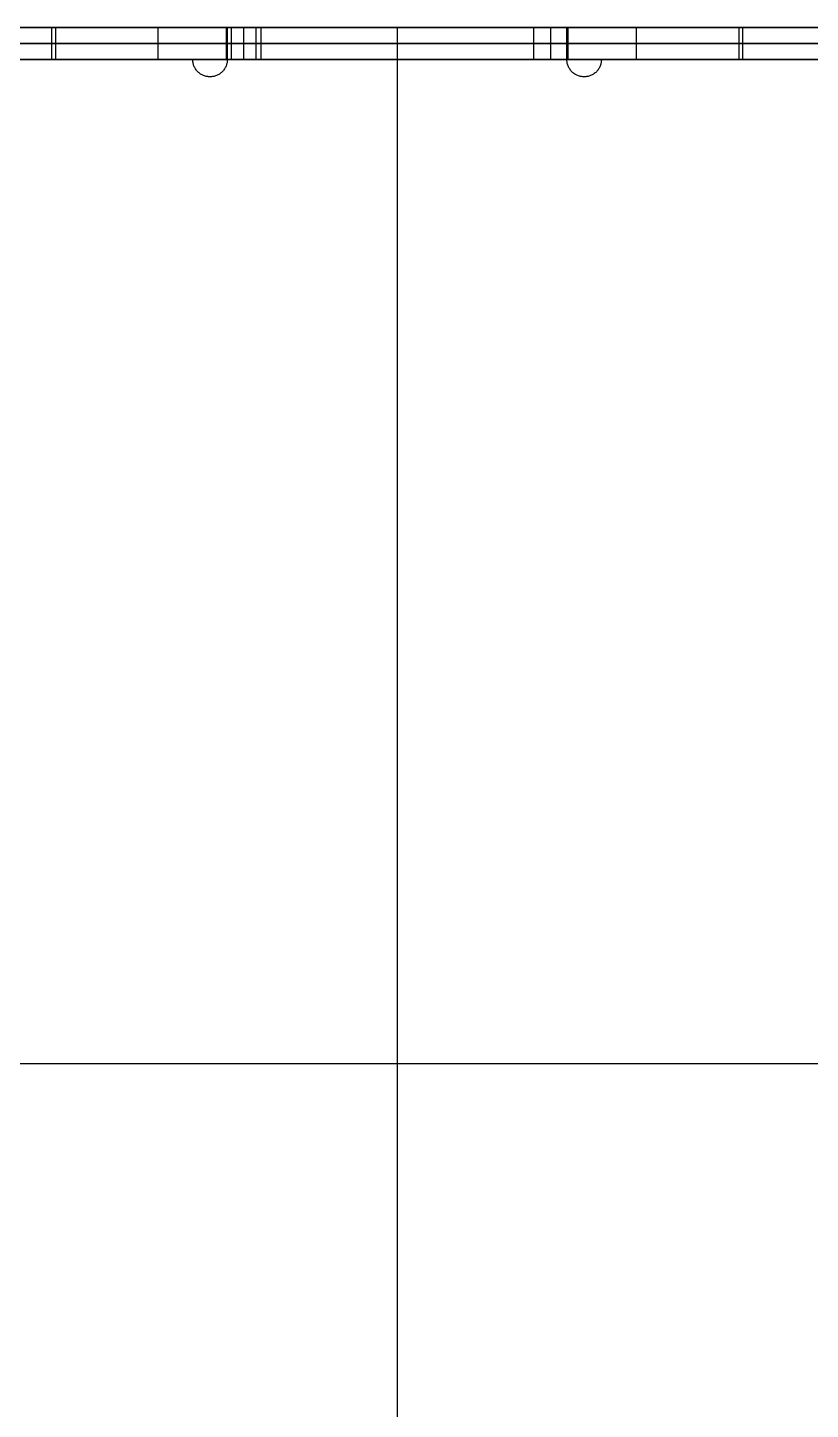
# Model space of a CAD drawing. Header units: millimetres. Extents: x -3003 to 2440, y -88 to 1748.
# Drawn here: x -2847 to -2699.8, y 760.9 to 1020.9 of the extents above; entities that cross this region are included whole.
import ezdxf

# ---------------------------------------------------------------- set-up
doc = ezdxf.new("R2010")
doc.units = ezdxf.units.MM
doc.header["$MEASUREMENT"] = 0
doc.layers.add('ASSEMBLY', color=7, linetype='Continuous', true_color=0x000000)

msp = doc.modelspace()

# ---------------------------------------------------------------- linework, layer by layer
at = {"layer": 'ASSEMBLY'}
for p, q in [((-2552.55, 1020.86, 321), (-3002.55, 1020.86, 321)), ((-2777.55, 1020.86, 636), (-2777.55, 1020.86, 596)), ((-2777.55, 1020.86, 556), (-2777.55, 1020.86, 12)), ((-2777.55, 1020.86, 6), (-2777.55, 630.86, 6)), ((-2777.55, 1020.86, 12), (-2777.55, 630.86, 12)), ((-2552.55, 1014.86, 321), (-3002.55, 1014.86, 321)), ((-2777.55, 1014.86, 636), (-2777.55, 1014.86, 596)), ((-2777.55, 1014.86, 556), (-2777.55, 1014.86, 12)), ((-2552.55, 825.86, 6), (-3002.55, 825.86, 6)), ((-2552.55, 825.86, 12), (-3002.55, 825.86, 12))]:
    msp.add_line(p, q, dxfattribs=at)
for points, degree in [([(-2558.55, 1020.86, 636), (-2777.55, 1020.86, 636), (-2996.55, 1020.86, 636)], 2), ([(-2873.98, 1020.86, 6), (-2841.84, 1020.86, 6), (-2809.69, 1020.86, 6)], 2), ([(-2842.55, 1020.86, 576), (-2842.55, 1017.86, 576), (-2842.55, 1014.86, 576)], 2), ([(-2841.84, 1020.86, 6), (-2841.84, 1017.86, 6), (-2841.84, 1014.86, 6)], 2), ([(-2822.55, 1020.86, 596), (-2822.55, 1017.86, 596), (-2822.55, 1014.86, 596)], 2), ([(-2822.55, 1020.86, 556), (-2822.55, 1017.86, 556), (-2822.55, 1014.86, 556)], 2), ([(-2822.55, 1020.86, 596), (-2792.55, 1020.86, 596), (-2762.55, 1020.86, 596), (-2732.55, 1020.86, 596)], 3), ([(-2732.55, 1020.86, 556), (-2762.55, 1020.86, 556), (-2792.55, 1020.86, 556), (-2822.55, 1020.86, 556)], 3), ([(-2809.69, 1020.86, 6), (-2809.69, 1017.86, 6), (-2809.69, 1014.86, 6)], 2), ([(-2809.69, 1020.86, 6), (-2809.69, 1020.86, 9), (-2809.69, 1020.86, 12)], 2), ([(-2809.69, 1020.86, 12), (-2809.69, 1017.86, 12), (-2809.69, 1014.86, 12)], 2), ([(-2809.69, 1020.86, 9), (-2809.69, 1017.86, 9), (-2809.69, 1014.86, 9)], 2), ([(-2745.61, 1020.86, 6), (-2777.55, 1020.86, 6), (-2809.49, 1020.86, 6)], 2), ([(-2809.49, 1020.86, 6), (-2809.49, 1020.86, 9), (-2809.49, 1020.86, 12)], 2), ([(-2745.61, 1020.86, 12), (-2777.55, 1020.86, 12), (-2809.49, 1020.86, 12)], 2), ([(-2809.49, 1020.86, 6), (-2809.49, 1017.86, 6), (-2809.49, 1014.86, 6)], 2), ([(-2809.49, 1020.86, 12), (-2809.49, 1017.86, 12), (-2809.49, 1014.86, 12)], 2), ([(-2745.61, 1020.86, 9), (-2777.55, 1020.86, 9), (-2809.49, 1020.86, 9)], 2), ([(-2809.49, 1020.86, 9), (-2809.49, 1017.86, 9), (-2809.49, 1014.86, 9)], 2), ([(-2808.74, 1020.86, 14.3), (-2808.74, 1017.86, 14.3), (-2808.74, 1014.86, 14.3)], 2), ([(-2806.44, 1020.86, 15.25), (-2806.44, 1017.86, 15.25), (-2806.44, 1014.86, 15.25)], 2), ([(-2804.14, 1020.86, 14.3), (-2804.14, 1017.86, 14.3), (-2804.14, 1014.86, 14.3)], 2), ([(-2803.19, 1020.86, 12), (-2803.19, 1017.86, 12), (-2803.19, 1014.86, 12)], 2), ([(-2803.19, 1020.86, 12), (-2777.55, 1020.86, 12), (-2751.91, 1020.86, 12)], 2), ([(-2777.55, 1020.86, 636), (-2777.55, 1017.86, 636), (-2777.55, 1014.86, 636)], 2), ([(-2777.55, 1020.86, 12), (-2777.55, 1017.86, 12), (-2777.55, 1014.86, 12)], 2), ([(-2777.55, 1020.86, 596), (-2777.55, 1017.86, 596), (-2777.55, 1014.86, 596)], 2), ([(-2777.55, 1020.86, 556), (-2777.55, 1017.86, 556), (-2777.55, 1014.86, 556)], 2), ([(-2777.55, 1020.86, 6), (-2777.55, 1020.86, 9), (-2777.55, 1020.86, 12)], 2), ([(-2751.91, 1020.86, 12), (-2751.91, 1017.86, 12), (-2751.91, 1014.86, 12)], 2), ([(-2748.66, 1020.86, 15.25), (-2748.66, 1017.86, 15.25), (-2748.66, 1014.86, 15.25)], 2), ([(-2745.61, 1014.86, 6), (-2745.61, 1017.86, 6), (-2745.61, 1020.86, 6)], 2), ([(-2745.61, 1020.86, 6), (-2745.61, 1020.86, 9), (-2745.61, 1020.86, 12)], 2), ([(-2745.61, 1014.86, 12), (-2745.61, 1017.86, 12), (-2745.61, 1020.86, 12)], 2), ([(-2745.61, 1014.86, 9), (-2745.61, 1017.86, 9), (-2745.61, 1020.86, 9)], 2), ([(-2745.41, 1020.86, 12), (-2745.41, 1017.86, 12), (-2745.41, 1014.86, 12)], 2), ([(-2745.41, 1020.86, 12), (-2745.41, 1020.86, 9), (-2745.41, 1020.86, 6)], 2), ([(-2745.41, 1020.86, 6), (-2745.41, 1017.86, 6), (-2745.41, 1014.86, 6)], 2), ([(-2745.41, 1020.86, 6), (-2713.26, 1020.86, 6), (-2681.12, 1020.86, 6)], 2), ([(-2745.41, 1020.86, 9), (-2745.41, 1017.86, 9), (-2745.41, 1014.86, 9)], 2), ([(-2732.55, 1020.86, 596), (-2732.55, 1017.86, 596), (-2732.55, 1014.86, 596)], 2), ([(-2732.55, 1020.86, 556), (-2732.55, 1017.86, 556), (-2732.55, 1014.86, 556)], 2), ([(-2713.26, 1020.86, 6), (-2713.26, 1017.86, 6), (-2713.26, 1014.86, 6)], 2), ([(-2712.55, 1020.86, 576), (-2712.55, 1017.86, 576), (-2712.55, 1014.86, 576)], 2), ([(-2558.55, 1017.86, 636), (-2777.55, 1017.86, 636), (-2996.55, 1017.86, 636)], 2), ([(-2873.98, 1017.86, 6), (-2841.84, 1017.86, 6), (-2809.69, 1017.86, 6)], 2), ([(-2822.55, 1017.86, 596), (-2792.55, 1017.86, 596), (-2762.55, 1017.86, 596), (-2732.55, 1017.86, 596)], 3), ([(-2732.55, 1017.86, 556), (-2762.55, 1017.86, 556), (-2792.55, 1017.86, 556), (-2822.55, 1017.86, 556)], 3), ([(-2809.69, 1017.86, 6), (-2809.69, 1017.86, 9), (-2809.69, 1017.86, 12)], 2), ([(-2809.49, 1017.86, 6), (-2809.49, 1017.86, 9), (-2809.49, 1017.86, 12)], 2), ([(-2803.19, 1017.86, 12), (-2777.55, 1017.86, 12), (-2751.91, 1017.86, 12)], 2), ([(-2745.61, 1017.86, 6), (-2745.61, 1017.86, 9), (-2745.61, 1017.86, 12)], 2), ([(-2745.41, 1017.86, 12), (-2745.41, 1017.86, 9), (-2745.41, 1017.86, 6)], 2), ([(-2745.41, 1017.86, 6), (-2713.26, 1017.86, 6), (-2681.12, 1017.86, 6)], 2), ([(-2558.55, 1014.86, 636), (-2777.55, 1014.86, 636), (-2996.55, 1014.86, 636)], 2), ([(-2873.98, 1014.86, 6), (-2841.84, 1014.86, 6), (-2809.69, 1014.86, 6)], 2), ([(-2815.99, 1014.86, 6), (-2841.84, 1014.86, 6), (-2867.68, 1014.86, 6)], 2), ([(-2815.99, 1014.86, 12), (-2841.84, 1014.86, 12), (-2867.68, 1014.86, 12)], 2), ([(-2815.99, 1014.86, 9), (-2841.84, 1014.86, 9), (-2867.68, 1014.86, 9)], 2), ([(-2841.84, 1014.86, 6), (-2841.84, 1014.86, 9), (-2841.84, 1014.86, 12)], 2), ([(-2822.55, 1014.86, 596), (-2792.55, 1014.86, 596), (-2762.55, 1014.86, 596), (-2732.55, 1014.86, 596)], 3), ([(-2732.55, 1014.86, 556), (-2762.55, 1014.86, 556), (-2792.55, 1014.86, 556), (-2822.55, 1014.86, 556)], 3), ([(-2815.99, 1014.86, 6), (-2815.99, 1014.86, 9), (-2815.99, 1014.86, 12)], 2), ([(-2809.69, 1014.86, 6), (-2809.69, 1014.86, 9), (-2809.69, 1014.86, 12)], 2), ([(-2809.49, 1014.86, 6), (-2809.49, 1014.86, 9), (-2809.49, 1014.86, 12)], 2), ([(-2803.19, 1014.86, 12), (-2777.55, 1014.86, 12), (-2751.91, 1014.86, 12)], 2), ([(-2745.61, 1014.86, 6), (-2745.61, 1014.86, 9), (-2745.61, 1014.86, 12)], 2), ([(-2745.41, 1014.86, 12), (-2745.41, 1014.86, 9), (-2745.41, 1014.86, 6)], 2), ([(-2745.41, 1014.86, 6), (-2713.26, 1014.86, 6), (-2681.12, 1014.86, 6)], 2), ([(-2687.42, 1014.86, 6), (-2713.26, 1014.86, 6), (-2739.11, 1014.86, 6)], 2), ([(-2739.11, 1014.86, 6), (-2739.11, 1014.86, 9), (-2739.11, 1014.86, 12)], 2), ([(-2687.42, 1014.86, 12), (-2713.26, 1014.86, 12), (-2739.11, 1014.86, 12)], 2), ([(-2687.42, 1014.86, 9), (-2713.26, 1014.86, 9), (-2739.11, 1014.86, 9)], 2), ([(-2713.26, 1014.86, 6), (-2713.26, 1014.86, 9), (-2713.26, 1014.86, 12)], 2), ([(-2812.74, 1011.61, 6), (-2812.74, 1011.61, 9), (-2812.74, 1011.61, 12)], 2), ([(-2742.36, 1011.61, 6), (-2742.36, 1011.61, 9), (-2742.36, 1011.61, 12)], 2)]:
    msp.add_open_spline(points, degree=degree, dxfattribs=at)
for points, weights, degree, knots in [([(-2822.55, 1020.86, 556), (-2834.27, 1020.86, 556), (-2842.55, 1020.86, 564.28), (-2842.55, 1020.86, 576), (-2842.55, 1020.86, 587.72), (-2834.27, 1020.86, 596), (-2822.55, 1020.86, 596)], [1, 0.804737854124, 0.804737854124, 1, 0.804737854124, 0.804737854124, 1], 3, [-253.25736, -253.25736, -253.25736, -253.25736, -221.848149, -221.848149, -221.848149, -190.438937, -190.438937, -190.438937, -190.438937]), ([(-2809.69, 1020.86, 12), (-2809.69, 1020.86, 13.35), (-2808.74, 1020.86, 14.3), (-2807.79, 1020.86, 15.25), (-2806.44, 1020.86, 15.25), (-2805.1, 1020.86, 15.25), (-2804.14, 1020.86, 14.3), (-2803.19, 1020.86, 13.35), (-2803.19, 1020.86, 12)], [1, 0.923879516772, 1, 0.923879516772, 1, 0.923879516772, 1, 0.923879516772, 1], 2, [-298.693622, -298.693622, -298.693622, -296.141078, -296.141078, -293.588533, -293.588533, -291.035989, -291.035989, -288.483445, -288.483445, -288.483445]), ([(-2751.91, 1020.86, 12), (-2751.91, 1020.86, 15.25), (-2748.66, 1020.86, 15.25), (-2745.41, 1020.86, 15.25), (-2745.41, 1020.86, 12)], [1, 0.707106781187, 1, 0.707106781187, 1], 2, [-287.685667, -287.685667, -287.685667, -282.580579, -282.580579, -277.475491, -277.475491, -277.475491]), ([(-2732.55, 1020.86, 596), (-2720.83, 1020.86, 596), (-2712.55, 1020.86, 587.72), (-2712.55, 1020.86, 576), (-2712.55, 1020.86, 564.28), (-2720.83, 1020.86, 556), (-2732.55, 1020.86, 556)], [1, 0.804737854124, 0.804737854124, 1, 0.804737854124, 0.804737854124, 1], 3, [-100.438937, -100.438937, -100.438937, -100.438937, -69.029726, -69.029726, -69.029726, -37.620515, -37.620515, -37.620515, -37.620515]), ([(-2822.55, 1017.86, 556), (-2834.27, 1017.86, 556), (-2842.55, 1017.86, 564.28), (-2842.55, 1017.86, 576), (-2842.55, 1017.86, 587.72), (-2834.27, 1017.86, 596), (-2822.55, 1017.86, 596)], [1, 0.804737854124, 0.804737854124, 1, 0.804737854124, 0.804737854124, 1], 3, [-253.25736, -253.25736, -253.25736, -253.25736, -221.848149, -221.848149, -221.848149, -190.438937, -190.438937, -190.438937, -190.438937]), ([(-2809.69, 1017.86, 12), (-2809.69, 1017.86, 13.35), (-2808.74, 1017.86, 14.3), (-2807.79, 1017.86, 15.25), (-2806.44, 1017.86, 15.25), (-2805.1, 1017.86, 15.25), (-2804.14, 1017.86, 14.3), (-2803.19, 1017.86, 13.35), (-2803.19, 1017.86, 12)], [1, 0.923879516772, 1, 0.923879516772, 1, 0.923879516772, 1, 0.923879516772, 1], 2, [-298.693622, -298.693622, -298.693622, -296.141078, -296.141078, -293.588533, -293.588533, -291.035989, -291.035989, -288.483445, -288.483445, -288.483445]), ([(-2751.91, 1017.86, 12), (-2751.91, 1017.86, 15.25), (-2748.66, 1017.86, 15.25), (-2745.41, 1017.86, 15.25), (-2745.41, 1017.86, 12)], [1, 0.707106781187, 1, 0.707106781187, 1], 2, [-287.685667, -287.685667, -287.685667, -282.580579, -282.580579, -277.475491, -277.475491, -277.475491]), ([(-2732.55, 1017.86, 596), (-2720.83, 1017.86, 596), (-2712.55, 1017.86, 587.72), (-2712.55, 1017.86, 576), (-2712.55, 1017.86, 564.28), (-2720.83, 1017.86, 556), (-2732.55, 1017.86, 556)], [1, 0.804737854124, 0.804737854124, 1, 0.804737854124, 0.804737854124, 1], 3, [-100.438937, -100.438937, -100.438937, -100.438937, -69.029726, -69.029726, -69.029726, -37.620515, -37.620515, -37.620515, -37.620515]), ([(-2822.55, 1014.86, 556), (-2834.27, 1014.86, 556), (-2842.55, 1014.86, 564.28), (-2842.55, 1014.86, 576), (-2842.55, 1014.86, 587.72), (-2834.27, 1014.86, 596), (-2822.55, 1014.86, 596)], [1, 0.804737854124, 0.804737854124, 1, 0.804737854124, 0.804737854124, 1], 3, [-253.25736, -253.25736, -253.25736, -253.25736, -221.848149, -221.848149, -221.848149, -190.438937, -190.438937, -190.438937, -190.438937]), ([(-2809.49, 1014.86, 6), (-2809.49, 1011.61, 6), (-2812.74, 1011.61, 6), (-2815.99, 1011.61, 6), (-2815.99, 1014.86, 6)], [1, 0.707106781187, 1, 0.707106781187, 1], 2, [-214.005666, -214.005666, -214.005666, -208.900578, -208.900578, -203.79549, -203.79549, -203.79549]), ([(-2809.49, 1014.86, 12), (-2809.49, 1011.61, 12), (-2812.74, 1011.61, 12), (-2815.99, 1011.61, 12), (-2815.99, 1014.86, 12)], [1, 0.707106781187, 1, 0.707106781187, 1], 2, [-214.005666, -214.005666, -214.005666, -208.900578, -208.900578, -203.79549, -203.79549, -203.79549]), ([(-2809.49, 1014.86, 9), (-2809.49, 1011.61, 9), (-2812.74, 1011.61, 9), (-2815.99, 1011.61, 9), (-2815.99, 1014.86, 9)], [1, 0.707106781187, 1, 0.707106781187, 1], 2, [-214.005666, -214.005666, -214.005666, -208.900578, -208.900578, -203.79549, -203.79549, -203.79549]), ([(-2809.69, 1014.86, 12), (-2809.69, 1014.86, 13.35), (-2808.74, 1014.86, 14.3), (-2807.79, 1014.86, 15.25), (-2806.44, 1014.86, 15.25), (-2805.1, 1014.86, 15.25), (-2804.14, 1014.86, 14.3), (-2803.19, 1014.86, 13.35), (-2803.19, 1014.86, 12)], [1, 0.923879516772, 1, 0.923879516772, 1, 0.923879516772, 1, 0.923879516772, 1], 2, [-298.693622, -298.693622, -298.693622, -296.141078, -296.141078, -293.588533, -293.588533, -291.035989, -291.035989, -288.483445, -288.483445, -288.483445]), ([(-2751.91, 1014.86, 12), (-2751.91, 1014.86, 15.25), (-2748.66, 1014.86, 15.25), (-2745.41, 1014.86, 15.25), (-2745.41, 1014.86, 12)], [1, 0.707106781187, 1, 0.707106781187, 1], 2, [-287.685667, -287.685667, -287.685667, -282.580579, -282.580579, -277.475491, -277.475491, -277.475491]), ([(-2739.11, 1014.86, 6), (-2739.11, 1011.61, 6), (-2742.36, 1011.61, 6), (-2745.61, 1011.61, 6), (-2745.61, 1014.86, 6)], [1, 0.707106781187, 1, 0.707106781187, 1], 2, [-227.215842, -227.215842, -227.215842, -222.110754, -222.110754, -217.005666, -217.005666, -217.005666]), ([(-2739.11, 1014.86, 12), (-2739.11, 1011.61, 12), (-2742.36, 1011.61, 12), (-2745.61, 1011.61, 12), (-2745.61, 1014.86, 12)], [1, 0.707106781187, 1, 0.707106781187, 1], 2, [-227.215842, -227.215842, -227.215842, -222.110754, -222.110754, -217.005666, -217.005666, -217.005666]), ([(-2739.11, 1014.86, 9), (-2739.11, 1011.61, 9), (-2742.36, 1011.61, 9), (-2745.61, 1011.61, 9), (-2745.61, 1014.86, 9)], [1, 0.707106781187, 1, 0.707106781187, 1], 2, [-227.215842, -227.215842, -227.215842, -222.110754, -222.110754, -217.005666, -217.005666, -217.005666]), ([(-2732.55, 1014.86, 596), (-2720.83, 1014.86, 596), (-2712.55, 1014.86, 587.72), (-2712.55, 1014.86, 576), (-2712.55, 1014.86, 564.28), (-2720.83, 1014.86, 556), (-2732.55, 1014.86, 556)], [1, 0.804737854124, 0.804737854124, 1, 0.804737854124, 0.804737854124, 1], 3, [-100.438937, -100.438937, -100.438937, -100.438937, -69.029726, -69.029726, -69.029726, -37.620515, -37.620515, -37.620515, -37.620515])]:
    msp.add_rational_spline(points, weights, degree=degree, knots=knots, dxfattribs=at)

doc.saveas('drawing.dxf')
